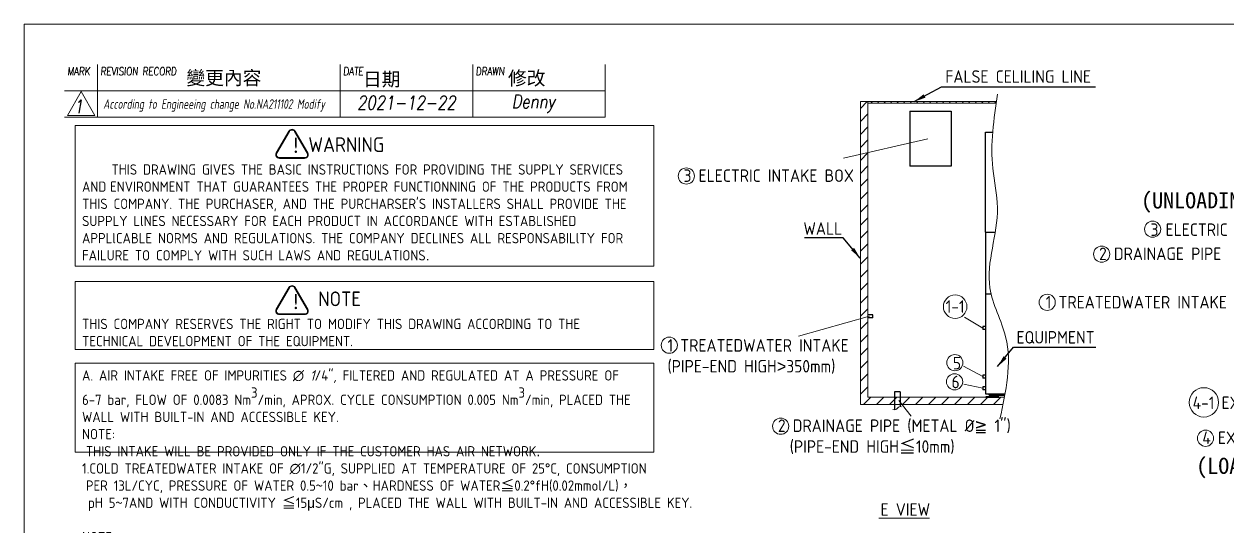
# Model space of a CAD drawing. Header units: millimetres. Extents: x -12618 to 28728, y 520 to 9790.
# Drawn here: x 15543 to 23718, y 6377 to 9790 of the extents above; entities that cross this region are included whole.
import ezdxf

# ---------------------------------------------------------------- set-up
doc = ezdxf.new("R2010")
doc.units = ezdxf.units.MM
doc.header["$MEASUREMENT"] = 0
doc.linetypes.add('CENTER2', pattern=[28.575, 19.05, -3.175, 3.175, -3.175])
doc.linetypes.add('HIDDEN', pattern=[9.525, 6.35, -3.175])
doc.layers.get('0').update_dxf_attribs({"lineweight": 25})
for name, color, linetype, lineweight in [('D', 3, 'Continuous', 13), ('F', 7, 'Continuous', 15), ('H', 2, 'HIDDEN', 15), ('S', 4, 'Continuous', 15), ('T', 4, 'Continuous', 15)]:
    doc.layers.add(name, color=color, linetype=linetype, lineweight=lineweight)
doc.styles.get("Standard").update_dxf_attribs({"font": 'KAIU.TTF'})
doc.styles.add('STU25', font='isocp2.shx')
doc.styles.add('Text', font='romans.shx', dxfattribs={"width": 0.8, "oblique": 10})
doc.dimstyles.new('STU25$7', dxfattribs={"dimscale": 40, "dimtxt": 2.5, "dimasz": 2, "dimexe": 1.25, "dimexo": 0.625, "dimgap": 1, "dimtad": 0, "dimdec": 4, "dimdsep": 46, "dimtxsty": 'STU25', "dimcen": 2.5, "dimazin": 2, "dimtfac": 1, "dimtdec": 4, "dimtmove": 0, "dimatfit": 3, "dimfxl": 0, "dimtolj": 1, "dimtzin": 0, "dimarcsym": 0})

msp = doc.modelspace()

# ---------------------------------------------------------------- hatches: boundary and pattern name
at = {"layer": 'D'}
h = msp.add_hatch(color=11, dxfattribs=at)
edge = h.paths.add_edge_path(flags=16)
edge.add_ellipse((17278.749, 8901.306), major_axis=(20, 0), ratio=1, start_angle=149.9999999, end_angle=270)
edge.add_line((17278.749, 8881.306), (17449.467, 8881.306))
edge.add_ellipse((17449.467, 8901.306), major_axis=(20, 0), ratio=1, start_angle=270, end_angle=389.9999999)
edge.add_line((17466.788, 8911.306), (17381.429, 9059.152))
edge.add_ellipse((17364.108, 9049.152), major_axis=(20, 0), ratio=1, start_angle=30, end_angle=150)
edge.add_line((17346.788, 9059.152), (17261.429, 8911.306))
edge = h.paths.add_edge_path()
edge.add_ellipse((17278.749, 8901.306), major_axis=(25, 0), ratio=1, start_angle=149.9999999, end_angle=270)
edge.add_line((17278.749, 8876.306), (17449.467, 8876.306))
edge.add_ellipse((17449.467, 8901.306), major_axis=(25, 0), ratio=1, start_angle=270, end_angle=389.9999999)
edge.add_line((17471.118, 8913.806), (17385.759, 9061.652))
edge.add_ellipse((17364.108, 9049.152), major_axis=(25, 0), ratio=1, start_angle=30, end_angle=150)
edge.add_line((17342.457, 9061.652), (17257.098, 8913.806))
h = msp.add_hatch(color=11, dxfattribs=at)
edge = h.paths.add_edge_path(flags=16)
edge.add_ellipse((17278.749, 7838.646), major_axis=(20, 0), ratio=1, start_angle=149.9999999, end_angle=270)
edge.add_line((17278.749, 7818.646), (17449.467, 7818.646))
edge.add_ellipse((17449.467, 7838.646), major_axis=(20, 0), ratio=1, start_angle=270, end_angle=389.9999999)
edge.add_line((17466.788, 7848.646), (17381.429, 7996.492))
edge.add_ellipse((17364.108, 7986.492), major_axis=(20, 0), ratio=1, start_angle=30, end_angle=150)
edge.add_line((17346.788, 7996.492), (17261.429, 7848.646))
edge = h.paths.add_edge_path()
edge.add_ellipse((17278.749, 7838.646), major_axis=(25, 0), ratio=1, start_angle=149.9999999, end_angle=270)
edge.add_line((17278.749, 7813.646), (17449.467, 7813.646))
edge.add_ellipse((17449.467, 7838.646), major_axis=(25, 0), ratio=1, start_angle=270, end_angle=389.9999999)
edge.add_line((17471.118, 7851.146), (17385.759, 7998.992))
edge.add_ellipse((17364.108, 7986.492), major_axis=(25, 0), ratio=1, start_angle=30, end_angle=150)
edge.add_line((17342.457, 7998.992), (17257.098, 7851.146))
at = {"layer": 'H', "ltscale": 5}
h = msp.add_hatch(dxfattribs=at)
h.set_pattern_fill('ANSI31', color=256, scale=500, style=0)
h.set_pattern_definition([(45, (239285.065, 23361.716), (-44.194174, 44.194174), [])])
h.paths.add_polyline_path([(21277.921, 7252.549), (21277.921, 9252.549), (21277.921, 9262.549), (21227.921, 9262.549), (21227.921, 7202.549), (22196.198, 7202.549), (22206.15, 7252.549)])
at = {"layer": 'H'}
h = msp.add_hatch(dxfattribs=at)
h.set_pattern_fill('ANSI31', color=256, scale=250, angle=90, style=0)
h.set_pattern_definition([(135, (244539.722, 19632.016), (-22.097087, -22.097087), [])])
edge = h.paths.add_edge_path()
edge.add_spline(control_points=[(22150.312, 9252.549), (22150.822, 9255.883), (22151.335, 9259.216), (22151.851, 9262.549)], knot_values=[84.74449418, 84.74449418, 84.74449418, 84.74449418, 94.74380875, 94.74380875, 94.74380875, 94.74380875], degree=3, periodic=0)
edge.add_line((22151.851, 9262.549), (21277.921, 9262.549))
edge.add_line((21277.921, 9262.549), (21277.921, 9252.549))
edge.add_line((21277.921, 9252.549), (22150.312, 9252.549))

# ---------------------------------------------------------------- linework, layer by layer
for p, q in [((21563.285, 9196.262), (21563.285, 8822.392)), ((22077.921, 8375.549), (22077.921, 9055.549)), ((22077.921, 9055.549), (22125.84, 9055.549)), ((22077.921, 8375.549), (22077.921, 7955.549)), ((22077.921, 8375.549), (22143.638, 8375.549)), ((22077.921, 7955.549), (22077.921, 7275.549)), ((22077.921, 7955.549), (22114.874, 7955.549)), ((22077.921, 7955.549), (22114.874, 7955.549)), ((22057.921, 7732.549), (22057.921, 7712.549)), ((22077.921, 7732.549), (22057.921, 7732.549)), ((22077.921, 7712.549), (22057.921, 7712.549)), ((22077.921, 7402.549), (22057.921, 7402.549)), ((22057.921, 7402.549), (22057.921, 7382.549)), ((22077.921, 7382.549), (22057.921, 7382.549)), ((22077.921, 7322.549), (22057.921, 7322.549)), ((22057.921, 7322.549), (22057.921, 7302.549)), ((22077.921, 7302.549), (22057.921, 7302.549)), ((22077.921, 7275.549), (22210.402, 7275.549)), ((22102.921, 7265.549), (22102.921, 7275.549)), ((22102.921, 7265.549), (22208.582, 7265.549)), ((22142.921, 7265.549), (22142.921, 7275.549))]:
    msp.add_line(p, q)
at = {"linetype": 'Continuous'}
for p, q in [((21310.296, 7812.549), (21277.921, 7812.549)), ((21310.296, 7792.549), (21277.921, 7792.549)), ((21310.296, 7792.549), (21310.296, 7812.549)), ((21497.921, 7289.667), (21457.921, 7289.667)), ((21457.921, 7289.667), (21457.921, 7166.41)), ((21497.921, 7289.667), (21497.921, 7188.243)), ((22167.421, 7255.549), (22078.421, 7255.549)), ((22078.421, 7255.549), (22078.421, 7252.549)), ((22078.421, 7252.549), (22167.421, 7252.549)), ((22136.2, 7265.549), (22109.642, 7265.549)), ((22109.642, 7265.549), (22109.642, 7255.549)), ((22116.282, 7265.549), (22116.282, 7255.549)), ((22129.561, 7265.549), (22129.561, 7255.549)), ((22136.2, 7255.549), (22136.2, 7265.549)), ((22167.421, 7252.549), (22167.421, 7255.549))]:
    msp.add_line(p, q, dxfattribs=at)
at = {"linetype": 'CENTER2'}
for p, q in [((22109.642, 7258.83), (22106.361, 7255.549)), ((22136.2, 7258.83), (22139.481, 7255.549))]:
    msp.add_line(p, q, dxfattribs=at)
at = {"linetype": 'Continuous'}
msp.add_lwpolyline([(21563.285, 9196.262), (21843.492, 9196.262), (21843.492, 8822.392), (21563.285, 8822.392)], dxfattribs=at)
at = {"layer": 'D', "color": 11}
for p, q in [((17342.457, 9061.652), (17257.098, 8913.806)), ((17346.788, 9059.152), (17261.429, 8911.306)), ((17381.429, 9059.152), (17466.788, 8911.306)), ((17385.759, 9061.652), (17471.118, 8913.806)), ((17278.749, 8881.306), (17449.467, 8881.306)), ((17278.749, 8876.306), (17449.467, 8876.306)), ((17342.457, 7998.992), (17257.098, 7851.146)), ((17346.788, 7996.492), (17261.429, 7848.646)), ((17381.429, 7996.492), (17466.788, 7848.646)), ((17385.759, 7998.992), (17471.118, 7851.146)), ((17278.749, 7818.646), (17449.467, 7818.646)), ((17278.749, 7813.646), (17449.467, 7813.646))]:
    msp.add_line(p, q, dxfattribs=at)
at = {"layer": 'D'}
for p, q in [((21684.042, 9008.282), (21111.856, 8877.118)), ((21289.727, 7803.294), (20806.92, 7667.739)), ((21935.325, 7797.235), (22057.921, 7722.549)), ((21928.481, 7464.194), (22057.921, 7392.549)), ((21929.434, 7341.176), (22057.921, 7312.549)), ((21487.296, 7230.076), (21572.575, 7123.774)), ((21351.661, 6428.78), (21696.708, 6428.78))]:
    msp.add_line(p, q, dxfattribs=at)
at = {"layer": 'D', "color": 11}
for points in [[(15890.153, 9100.349), (19823.485, 9100.349), (19823.485, 8142.665), (15890.153, 8142.665)], [(15890.153, 8038.916), (19823.485, 8038.916), (19823.485, 7575.61), (15890.153, 7575.61)], [(15890.153, 7483.88), (19823.485, 7483.88), (19823.485, 6877.511), (15890.153, 6877.511)]]:
    msp.add_lwpolyline(points, close=True, dxfattribs=at)
at = {"layer": 'D'}
for centre, radius in [((20043.716, 8756.278), 55), ((23212.82, 8394.573), 55), ((22866.404, 8224.972), 55), ((21870.826, 7867.965), 80), ((22496.631, 7897.223), 55), ((19927.83, 7605.614), 55), ((21868.912, 7486.984), 55), ((21866.912, 7357.011), 55), ((23561.464, 7217.055), 100), ((20684.784, 7054.8), 55), ((23572.58, 6973.109), 55)]:
    msp.add_circle(centre, radius, dxfattribs=at)
at = {"layer": 'D', "color": 11}
for centre, radius, start, end in [((17364.108, 9049.152), 25, 30, 150), ((17364.108, 9049.152), 20, 30, 150), ((17278.749, 8901.306), 25, 149.9999999, 270), ((17278.749, 8901.306), 20, 149.9999999, 270), ((17449.467, 8901.306), 25, 270, 29.9999999), ((17449.467, 8901.306), 20, 270, 29.9999999), ((17364.108, 7986.492), 25, 30, 150), ((17364.108, 7986.492), 20, 30, 150), ((17278.749, 7838.646), 25, 149.9999999, 270), ((17278.749, 7838.646), 20, 149.9999999, 270), ((17449.467, 7838.646), 25, 270, 29.9999999), ((17449.467, 7838.646), 20, 270, 29.9999999)]:
    msp.add_arc(centre, radius, start, end, dxfattribs=at)
at = {"layer": 'D'}
msp.add_spline([(21447.258, 7167.55), (21465.586, 7167.55), (21491.992, 7187.419), (21507.214, 7187.419)], degree=3, dxfattribs=at)
at = {"layer": 'F', "color": 7}
for p, q in [((16041.737, 9515.719), (16041.737, 9155.719)), ((17691.887, 9155.719), (17691.887, 9515.719)), ((18591.887, 9155.719), (18591.887, 9515.719)), ((19491.887, 9155.719), (19491.887, 9515.719)), ((19491.887, 9335.719), (15816.737, 9335.719)), ((15816.737, 9155.719), (19491.887, 9155.719))]:
    msp.add_line(p, q, dxfattribs=at)
at = {"layer": 'F'}
msp.add_line((19491.887, 9515.719), (19491.887, 9155.719), dxfattribs=at)
at = {"layer": 'F', "color": 6}
msp.add_lwpolyline([(15542.716, 9789.74), (15542.716, 519.74), (28727.716, 519.74), (28727.716, 9789.74)], close=True, dxfattribs=at)
msp.add_lwpolyline([(15542.716, 9789.74), (15542.716, 519.74), (28727.716, 519.74), (28727.716, 9789.74)], close=True, dxfattribs=at)
at = {"layer": 'F', "color": 7}
msp.add_lwpolyline([(15930.953, 9330.05), (15837.463, 9168.119), (16024.444, 9168.119)], close=True, dxfattribs=at)
at = {"layer": 'S', "linetype": 'Continuous'}
for p, q in [((21227.921, 7202.549), (21227.921, 9262.549)), ((22151.851, 9262.549), (21227.921, 9262.549)), ((21277.921, 7252.549), (21277.921, 9252.549)), ((22150.312, 9252.549), (21277.921, 9252.549)), ((21227.921, 7202.549), (22196.198, 7202.549)), ((21277.921, 7252.549), (22206.15, 7252.549))]:
    msp.add_line(p, q, dxfattribs=at)
at = {"layer": 'S'}
msp.add_line((21277.921, 9262.549), (21277.921, 9252.549), dxfattribs=at)
msp.add_spline([(22159.474, 9311.85), (22126.503, 8807.012), (22158.865, 8541.715), (22107.086, 7994.942), (22213.881, 7661.702), (22174.999, 7104.365)], degree=3, dxfattribs=at)

# ---------------------------------------------------------------- texts
at = {"lineweight": -3}
for s, p in [('變更內容', (16646.072, 9376.934)), ('日期', (17846.233, 9368.034)), ('修改', (18831.711, 9375.154))]:
    msp.add_text(s, height=93.4085, dxfattribs=at).set_placement(p)
at = {"layer": 'D', "color": 11, "attachment_point": 1}
for s, insert, char_height in [('{\\Fisocp2.shx;\\C3;FALSE CELILING LINE}', (21803.926, 9475.152), 85), ('{\\C3;(UNLOADING AREA)}', (23134.699, 8645.747), 110), ('{\\Fisocp2.shx;\\C3;WALL}', (20839.385, 8441.566), 85), ('{\\Fisocp2.shx;\\C3;EQUIPMENT}', (22288.096, 7702.092), 85), ('{\\C3;(LOADING AREA)}', (23509.267, 6840.526), 110), ('{\\Fisocp2.shx;\\C3;E VIEW}', (21363.842, 6531.094), 85)]:
    msp.add_mtext(s, dxfattribs=dict(at, insert=insert, char_height=char_height))
at = {"layer": 'D', "color": 11, "attachment_point": 1, "style": 'STU25'}
for s, insert, char_height in [('{\\f標楷體|b0|i0|c136|p65;!}', (17355.797, 9014.422), 100), ('WARNING', (17475.068, 9019.893), 100), ('{\\A1;}\\P{\\A1;     THIS DRAWING GIVES THE BASIC INSTRUCTIONS FOR PROVIDING THE SUPPLY SERVICES }\\P{\\A1;AND}{\\A1;\\F????; }{\\A1;\\Fisocp2.shx;ENVIRONMENT THAT GUARANTEES THE PROPER FUNCTIONNING OF THE PRODUCTS FROM }\\P{\\A1;\\Fisocp2.shx;THIS COMPANY. THE PURCHASER, AND THE PURCHARSER\'S INSTALLERS SHALL PROVIDE THE }\\P{\\A1;\\Fisocp2.shx;SUPPLY LlNES NECESSARY FOR EACH PRODUCT IN ACCORDANCE WITH ESTABLlSHED }\\P{\\A1;\\Fisocp2.shx;APPLlCABLE NORMS AND REGULATIONS. THE COMPANY DECLlNES ALL RESPONSABILlTY FOR }\\P{\\A1;\\Fisocp2.shx;FAILURE TO COMPLY WITH SUCH LAWS AND REGULATIONS}{\\A1;\\F????;.}\\P{\\A1;\\F????;}\\P{\\A1;\\F????;}\\P{\\A1;\\F????;}\\P{\\A1;\\Fisocp2.shx;THIS COMPANY RESERVES THE RIGHT TO MODIFY THIS DRAWING ACCORDING TO THE }\\P{\\A1;\\Fisocp2.shx;TECHNICAL DEVELOPMENT OF THE EQUIPMENT.}\\P{\\A1;\\Fisocp2.shx;}\\P{\\A1;\\Fisocp2.shx;A. AIR INTAKE FREE OF IMPURITIES ∅ }{\\A1;\\fISOCP2|b0|i1|c0|p2;1}{\\A1;\\Fisocp2.shx;/4"}{\\A1;\\fISOCP2|b0|i1|c0|p2;, }{\\A1;\\Fisocp2.shx;FILTERED AND REGULATED AT A PRESSURE OF }\\P{\\A1;\\Fisocp2.shx;6-7 bar, FLOW OF 0.0083 Nm{\\A1;\\Fisocp2.shx;\\S3^ ;}/min, APROX. CYCLE CONSUMPTION 0.005 Nm{\\A1;\\Fisocp2.shx;\\S3^ ;}/min, PLACED THE }\\P{\\A1;\\Fisocp2.shx;WALL WITH BUILT-IN AND ACCESSIBLE KEY.}\\P{\\A1;\\Fisocp2.shx;NOTE:}\\P{\\A1;\\F????; }{\\A1;\\Fisocp2.shx;THIS INTAKE WILL BE PROVIDED ONLY IF THE CUSTOMER HAS AIR NETWORK}{\\A1;\\fArial|b0|i0|c0|p34;.}\\P{\\A1;\\Fisocp2.shx;1.COLD TREATEDWATER INTAKE OF ∅1/2"G, SUPPLIED AT TEMPERATURE OF 25°C, CONSUMPTION }\\P{\\A1;\\F????; }{\\A1;\\Fisocp2.shx;PER 13L/CYC, PRESSURE OF WATER 0.5}{\\A1;\\f細明體|b0|i0|c136|p49;~}{\\A1;\\Fisocp2.shx;10 bar}{\\A1;\\f標楷體|b0|i0|c136|p65;、}{\\A1;\\Fisocp2.shx;HARDNESS OF WATER}{\\A1;\\f標楷體|b0|i0|c136|p65;≦}{\\A1;\\Fisocp2.shx;0.2°fH(0.02mmol/L)}{\\A1;\\f標楷體|b0|i0|c136|p65;，}\\P{\\A1;\\Fisocp2.shx; pH 5}{\\A1;\\f細明體|b0|i0|c136|p49;~}{\\A1;\\Fisocp2.shx;7AND WITH CONDUCTIVITY }{\\A1;\\f標楷體|b0|i0|c136|p65;≦}{\\A1;\\Fisocp2.shx;15}{\\A1;\\f新細明體|b0|i0|c136|p16;μ}{\\A1;\\Fisocp2.shx;S/cm , PLACED THE WALL WITH BUILT-IN AND ACCESSIBLE KEY.}\\P{\\A1;\\Fisocp2.shx;}\\P{\\A1;\\Fisocp2.shx;NOTE:}\\P{\\A1;\\Fisocp2.shx; EACH TIME THE STEAM GENERATOR IS EMPTIED FOR CLEANING OR MAINTENANCE, A FURTHER 15 }\\P{\\A1;\\F???; }{\\A1;\\Fisocp2.shx;LITER OF WATER ARE NEEDED TO FILL IT UP AGAIN.}\\P{\\A1;\\Fisocp2.shx;2. DRAINAGE PIPE ∅}{\\A1;\\f標楷體|b0|i0|c136|p65;≧}{\\A1;\\Fisocp2.shx;1" METALLIC PIPE, CORROSION RESISTANCE 2"G. AND A TEMPERATURE OF }\\P{\\A1;\\F???; }{\\A1;\\Fisocp2.shx;100°C ABOVE.}\\P{\\A1;\\Fisocp2.shx;3.ELECTRIC INTAKE,7kW,WIRE 4 m}{\\A1;\\F???; }{\\A1;\\Fisocp2.shx;LONG. (GENERAL POWER SUPPLY TO THE STERILIZER).}\\P{\\A1;\\Fisocp2.shx;}\\P{\\A1;\\Fisocp2.shx;}\\P{\\A1;\\Fisocp2.shx;}\\P{\\A1;\\Fisocp2.shx;}\\P{\\A1;\\Fisocp2.shx;NOTE:POWER INPUT MUST BE INSTALLED ACCORDING TO LOCAL APPLICABLE NORMS.}\\P{\\A1;NOTE: ONCE THERE EXISTS REVERSING OF FAN BLADES THAT WILL CAUSED NO VACUUM VALUE, }\\P{\\A1;TURN OFF THE MAIN POWER AND THEN SWITCH ANY TWO LINES OF THE THREE-PHASES EXCEPT GROUND LINE. }\\P{\\A1;YOU MAY HAVE TO REPEAT THIS SWITCHING STEPS FOR TWO TIMES TO MATCH }\\P{\\A1;WITH THE CORRECT ROTATING DIRECTION AS SHOWN ON THE PUMP. }\\P{\\A1;\\Fisocp2.shx;4. CEILING MOUNTED AIR EXTRACTION WITH GRILLE DRAW 200 Kcal/h (LOADING / UNLOADING AREA).}\\P{\\A1;\\Fisocp2.shx;4-1 CEILING MOUNTED AIR EXTRACTION WITH GRILLE DRAW 400 Kcal/h (STERILIZE AREA).}\\P{\\A1;\\Fisocp2.shx;4-2. CEILING MOUNTED AIR EXTRACTION WITH GRILLE DRAW 200 Kcal/h (UNLOADING AREA).}\\P{\\A1;\\Fisocp2.shx;NOTE:(UNLOADING AREA)VENTILATE SHALL INDIVIDUAL INSTALL,CANNOT CONNECT WITH OTHER AREA.}\\P{\\A1;\\Fisocp2.shx;}\\P{\\A1;\\Fisocp2.shx;5. A CHECK VALVE SHALL BE FITTED AS INDICATED IN THE DRAWING (6)AND(5) .}\\P{\\A1;\\Fisocp2.shx;}\\P{\\A1;\\Fisocp2.shx;B. THE EQUIPMENT SHALL BE ADJUST TO A ANGLE OF 1°}{\\A1;\\f細明體|b0|i0|c136|p49;~}{\\A1;\\Fisocp2.shx;2° WITH REAR SITE HIGHER THAN FRONT }\\P{\\A1;\\F???; }{\\A1;\\Fisocp2.shx;SITE FOR THE PROPER OPERATION OF DRY AND DRAINAGE}{\\A1;\\fArial|b0|i0|c0|p34;.}\\P{\\A1;\\Fisocp2.shx;IMPORTANT}{\\A1;\\f標楷體|b0|i0|c136|p65;：}{\\A1;\\Fisocp2.shx;ENVIRONMENT CONDITIONS IN THE STERILE AREA:}\\P{\\A1;\\Fisocp2.shx;-}{\\A1;\\F???; }{\\A1;\\Fisocp2.shx;THE STERILE AREA TEMPERATURE MUST BE }{\\A1;\\f標楷體|b0|i0|c136|p65;≦}{\\A1;\\Fisocp2.shx; 40°C }{\\A1;\\f標楷體|b0|i0|c136|p65;；}{\\A1;\\Fisocp2.shx;HUMIDITY }{\\A1;\\f標楷體|b0|i0|c136|p65;≦}{\\A1;\\Fisocp2.shx; 85%RH}\\P{\\A1;\\Fisocp2.shx;-}{\\A1;\\F???; }{\\A1;\\Fisocp2.shx;TO KEEP THESE CONDITIONS IN THE STERILE AREA AND DEPENDING ON THE Kcal. LOST BY THE }\\P{\\A1;\\F???;  }{\\A1;\\Fisocp2.shx;EQUIPMENT INDICATED IN THE ITEMS 4}{\\A1;\\f標楷體|b0|i0|c136|p65;~}{\\A1;\\Fisocp2.shx;4-2, WE SUGGEST THAT THE EXTRACTOR AND THE }\\P{\\A1;\\F???;  }{\\A1;\\Fisocp2.shx;DIAMETER OF THE EXTRACTION TUBE ARE CALCULATED AND MADE BY A SPECIALIZED COMPANY.}\\P{\\A1;\\Fisocp2.shx;ATTENTION:}\\P{\\A1;\\f標楷體|b0|i0|c136|p65;- }{\\A1;\\Fisocp2.shx;THE ELECTRIC WIRES TO THE STERILIZER SHOULD BE DRIVEN BY AN HERMETIC CONDUIT.  }\\P{\\A1;\\f標楷體|b0|i0|c136|p65;- }{\\A1;\\Fisocp2.shx;THE INDICATED AIR EXTRACTION IS ONLY TO DISSIPATE THE HEAT OF THE MACHINE AND MUST }\\P{\\A1;\\F???;  }{\\A1;\\Fisocp2.shx;BE INDEPENDENT OF THE CLIMATE CONTROL SYSTEM OF THE ZONE.}\\P{\\A1;\\f標楷體|b0|i0|c136|p65;- }{\\A1;\\Fisocp2.shx;CHAMBER DIMENSIONS: ∅400x800 mm}\\P{\\A1;\\Fisocp2.shx;- DEVICE OUTSIDE DIMENSIONS: W800mmxH1700mmxD800mm}\\P{\\A1;\\Fisocp2.shx;- ALL THE OUTLETS POWER INPUT MUST BE INSTALLED ACCORDING TO LOCAL APPLICABLE NORMS.}\\P{\\A1;\\Fisocp2.shx;- IF THERE IS NO FALSE CEILING, THE AIR EXTRACTION, MUST BE INSTALLED IN THE WALL, AND }\\P{\\A1;\\F???;  }{\\A1;\\Fisocp2.shx;HAVE THE SAME CAPACITY AS THOSE OF THE FALSE CEILING, SO THE AIR CAN BE CARRIED }\\P{\\A1;\\F???;  }{\\A1;\\Fisocp2.shx;OUTSIDE OF THE BUILDING.  IT ALSO NEEDS TO BE EQUIPPED WITH A GRILLE.}\\P{\\A1;\\f標楷體|b0|i0|c136|p65;- }{\\A1;\\Fisocp2.shx;THE INSTALLATION UP TO THE MACHINE AS WELL AS THE SUPPLY OF ACCESSIBLE KEY LL}\\P{\\A1;\\F???;  }{\\A1;\\Fisocp2.shx;ACCORDING TO THE SPECIFICATIONS INDICATED IN THE DRAWING, ARE CHARGEABLE TO THE }\\P{\\A1;\\F???;  }{\\A1;\\Fisocp2.shx;PURCHASERS.}{\\A1;\\fArial|b0|i0|c0|p34; }\\P{\\A1;\\f標楷體|b0|i0|c136|p65;- }{\\A1;\\Fisocp2.shx;IF THERE IS ANY KIND OF PROBLEM DURING INSTALLATION FOR THE VARIOUS INTAKES NOT }\\P{\\A1;\\F???;  }{\\A1;\\Fisocp2.shx;INDICATED IN THE DRAWING, PLEASE CONTACT OUR TECHNICAL SERVICE DEPT. FOR FURTHER }\\P{\\A1;\\F???;  }{\\A1;\\Fisocp2.shx;ASSISTANCE.}\\P{\\A1;\\f標楷體|b0|i0|c136|p65;- }{\\A1;\\Fisocp2.shx;THE MEASUREMENTS OF THIS DRAWING ARE CONSIDERING FINISHED WALLS.}\\P{\\A1;\\f標楷體|b0|i0|c136|p65;- }{\\A1;\\Fisocp2.shx;THE SPACES OF MAINTENANCE MUST BE SUFFICIENTLY ILLUMINATED.}', (15936.931, 8952.286), 70), ('{\\C3;3 ELECTRIC INTAKE BOX}', (20024.921, 8801.363), 85), ('{\\C3;3 ELECTRIC INTAKE BOX}', (23198.993, 8433.933), 85), ('{\\C3;2 DRAINAGE PIPE}', (22849.028, 8269.977), 85), ('{\\f標楷體|b0|i0|c136|p65;!}', (17355.797, 7951.762), 100), ('NOTE', (17542.31, 7971.131), 100), ('{\\C3;1 TREATEDWATER INTAKE}', (22486.525, 7940.803), 85), ('{\\C3;1-1}', (21806.532, 7911.231), 85), ('{\\C3;1 TREATEDWATER INTAKE\\P(PIPE-END HIGH\\f新細明體|b0|i0|c136|p18;>\\Fisocp2.shx;350mm)}', (19915.793, 7646.995), 85), ('{\\C3;5}', (21855.646, 7526.405), 85), ('{\\C3;6}', (21846.292, 7398.006), 85), ('{\\C3;4-1 EXHAUST FAN MOTOR}', (23485.118, 7256.852), 85), ('{\\C3;2 DRAINAGE PIPE (METAL %%C\\f新細明體|b0|i0|c136|p18;≧\\Fisocp2.shx; 1")\\P\\f????|b0|i0|c136|p18; \\Fisocp2.shx; (PIPE-END HIGH\\f標楷體|b0|i0|c136|p65;≦\\Fisocp2.shx;10mm)}', (20666.333, 7100.872), 85), ('{\\C3;4 EXHAUST FAN MOTOR}', (23550.752, 7018.745), 85)]:
    msp.add_mtext(s, dxfattribs=dict(at, insert=insert, char_height=char_height))
at = {"layer": 'F', "color": 1, "lineweight": 15, "style": 'Text', "oblique": 5, "width": 0.8}
for s, p in [('MARK', (15836.639, 9441.419)), ('REVISION RECORD', (16061.639, 9441.419)), ('DATE', (17711.789, 9441.419)), ('DRAWN', (18611.789, 9441.419))]:
    msp.add_text(s, height=54, dxfattribs=at).set_placement(p)
at = {"layer": 'T', "lineweight": 20, "style": 'Text', "oblique": 10, "width": 0.8}
for s, height, p in [('1', 90, (15882.016, 9184.592)), ('2021-12-22', 92, (17806.663, 9209.233)), ('Denny', 92, (18856.766, 9217.496))]:
    msp.add_text(s, height=height, dxfattribs=at).set_placement(p)
at = {"layer": 'T', "linetype": 'Continuous', "lineweight": 20, "insert": (16080.86, 9278.297), "char_height": 65, "attachment_point": 1, "style": 'Text'}
msp.add_mtext('{\\Fisocp2.shx|c136;According to Engineeing change No.NA211102 Modify}', dxfattribs=at)

# ---------------------------------------------------------------- leaders
at = {"layer": 'D'}
for points in [[(21592.479, 9262.549), (21779.107, 9363.168), (22825.194, 9363.168)], [(21224.784, 8198.397), (21110.414, 8336.188), (20848.029, 8336.188)], [(22159.618, 7460.443), (22268.18, 7593.413), (22826.546, 7593.413)]]:
    msp.add_leader(points, dimstyle='STU25$7', override={"dimgap": 1, "dimtad": 0}, dxfattribs=at)

doc.saveas('drawing.dxf')
